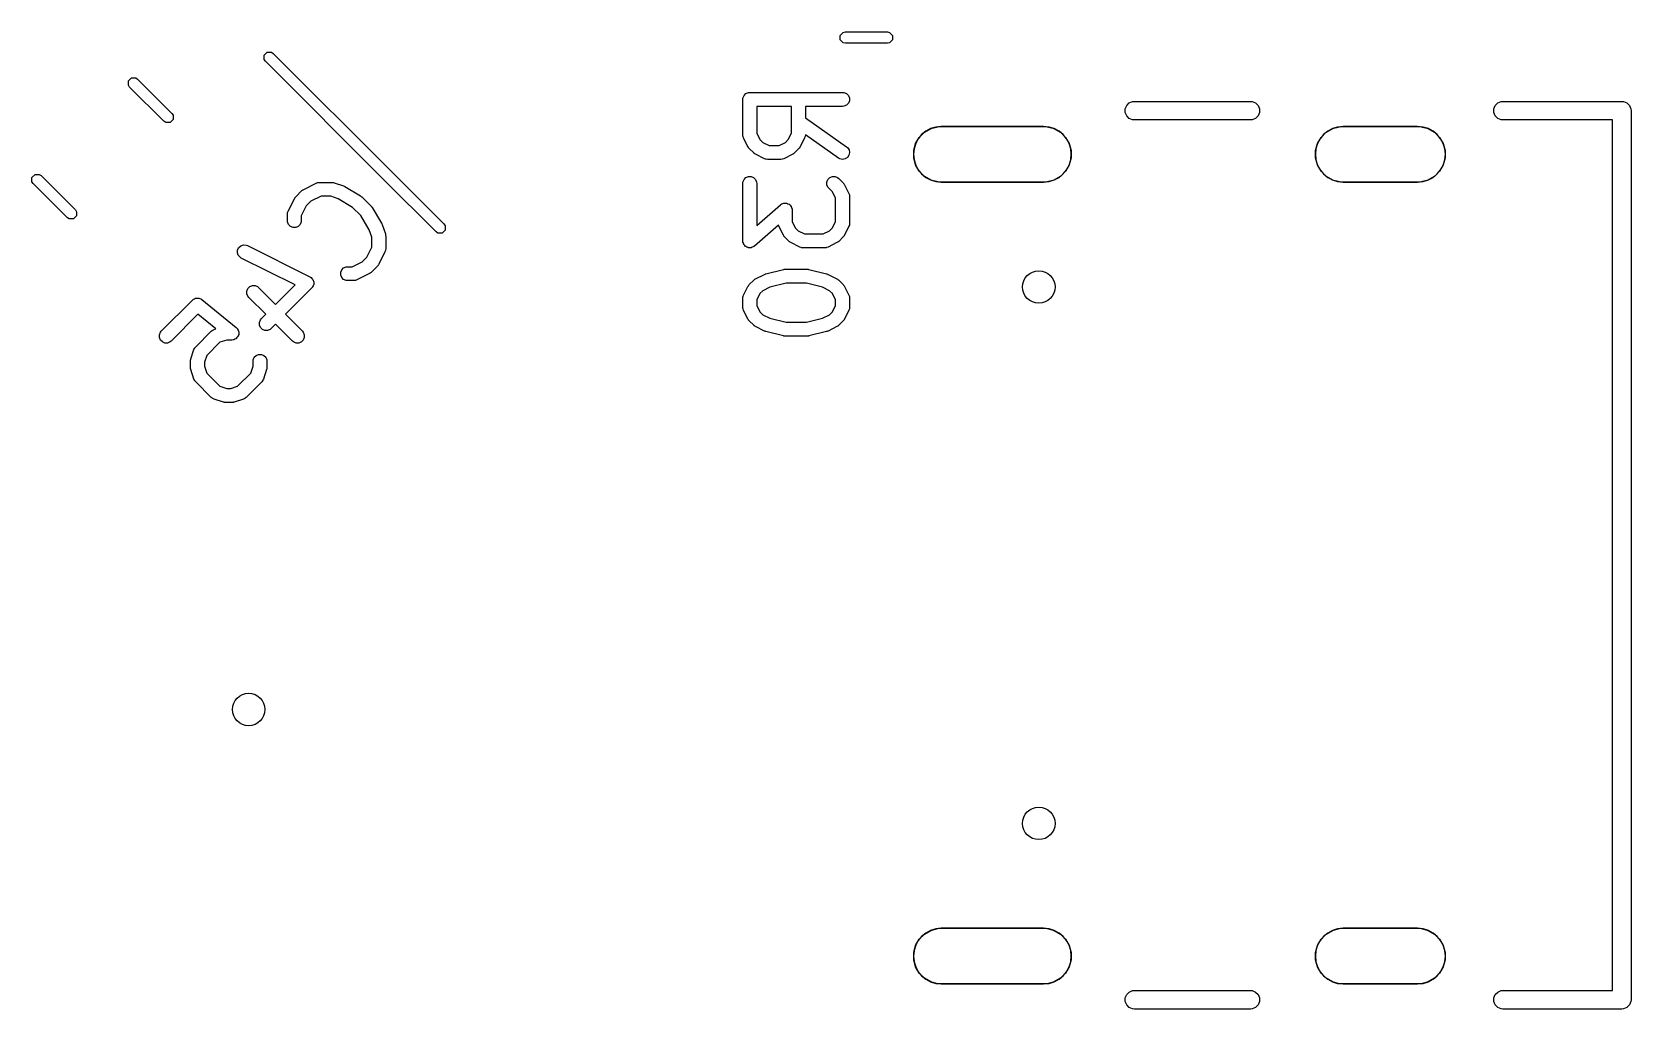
# Model space of a CAD drawing. Extents: x 3.97 to 7.47, y -4.85 to -2.95.
# Drawn here: x 6.797 to 7.475, y -4.825 to -4.41 of the extents above; entities that cross this region are included whole.
import ezdxf

# ---------------------------------------------------------------- set-up
doc = ezdxf.new("R2010")
doc.units = 0
doc.header["$MEASUREMENT"] = 0
doc.layers.add('BLACK', color=7, linetype='CONTINUOUS')

msp = doc.modelspace()

# ---------------------------------------------------------------- linework, layer by layer
at = {"layer": 'BLACK', "linetype": 'CONTINUOUS'}
for p, q in [((7.13955, -4.41155), (7.14083, -4.41027)), ((7.13955, -4.41336), (7.13955, -4.41155)), ((7.14083, -4.41464), (7.13955, -4.41336)), ((7.14083, -4.41027), (7.14174, -4.41009)), ((7.14174, -4.41482), (7.14083, -4.41464)), ((7.14174, -4.41009), (7.15961, -4.41009)), ((7.15961, -4.41482), (7.14174, -4.41482)), ((7.15961, -4.41009), (7.16052, -4.41027)), ((7.16052, -4.41464), (7.15961, -4.41482)), ((7.16052, -4.41027), (7.1618, -4.41155)), ((7.1618, -4.41336), (7.16052, -4.41464)), ((7.1618, -4.41155), (7.1618, -4.41336)), ((6.89523, -4.41993), (6.89651, -4.41865)), ((6.89523, -4.42174), (6.89523, -4.41993)), ((6.89575, -4.42251), (6.89523, -4.42174)), ((6.89651, -4.41865), (6.89832, -4.41865)), ((6.89832, -4.41865), (6.89909, -4.41917)), ((6.89909, -4.41917), (6.9492, -4.46928)), ((6.94586, -4.47262), (6.89575, -4.42251)), ((6.83768, -4.43088), (6.83896, -4.4296)), ((6.83768, -4.43269), (6.83768, -4.43088)), ((6.83819, -4.43345), (6.83768, -4.43269)), ((6.85274, -4.448), (6.83819, -4.43345)), ((6.83896, -4.4296), (6.84077, -4.4296)), ((6.84077, -4.4296), (6.84153, -4.43011)), ((6.84153, -4.43011), (6.85608, -4.44466)), ((7.09826, -4.43871), (7.09831, -4.43813)), ((7.09826, -4.45371), (7.09826, -4.43871)), ((7.09831, -4.43813), (7.09876, -4.43707)), ((7.09876, -4.43707), (7.09957, -4.43626)), ((7.09957, -4.43626), (7.10063, -4.43581)), ((7.10063, -4.43581), (7.10121, -4.43576)), ((7.10121, -4.43576), (7.14058, -4.43576)), ((7.11888, -4.44166), (7.10416, -4.44166)), ((7.10416, -4.44166), (7.10416, -4.45301)), ((7.11888, -4.45301), (7.11888, -4.44166)), ((7.14058, -4.44166), (7.12479, -4.44166)), ((7.12479, -4.44166), (7.12479, -4.44655)), ((7.14058, -4.43576), (7.14116, -4.43581)), ((7.14116, -4.44161), (7.14058, -4.44166)), ((7.14116, -4.43581), (7.14222, -4.43626)), ((7.14222, -4.44117), (7.14116, -4.44161)), ((7.14222, -4.43626), (7.14304, -4.43707)), ((7.14304, -4.44035), (7.14222, -4.44117)), ((7.14304, -4.43707), (7.14348, -4.43813)), ((7.14348, -4.43929), (7.14304, -4.44035)), ((7.14348, -4.43813), (7.14348, -4.43929)), ((7.26048, -4.44271), (7.26107, -4.44129)), ((7.26107, -4.44129), (7.26216, -4.44021)), ((7.26216, -4.44021), (7.26358, -4.43962)), ((7.26358, -4.43962), (7.26434, -4.43954)), ((7.26434, -4.43954), (7.31356, -4.43954)), ((7.31356, -4.43954), (7.31432, -4.43962)), ((7.31432, -4.43962), (7.31574, -4.44021)), ((7.31574, -4.44021), (7.31683, -4.44129)), ((7.31683, -4.44129), (7.31742, -4.44271)), ((7.41678, -4.44271), (7.41737, -4.44129)), ((7.41737, -4.44129), (7.41846, -4.44021)), ((7.41846, -4.44021), (7.41988, -4.43962)), ((7.41988, -4.43962), (7.42064, -4.43954)), ((7.42064, -4.43954), (7.47104, -4.43954)), ((7.47104, -4.43954), (7.47181, -4.43962)), ((7.47181, -4.43962), (7.47322, -4.44021)), ((7.47322, -4.44021), (7.47431, -4.44129)), ((7.47431, -4.44129), (7.4749, -4.44271)), ((6.85351, -4.44851), (6.85274, -4.448)), ((6.85531, -4.44851), (6.85351, -4.44851)), ((6.85659, -4.44723), (6.85531, -4.44851)), ((6.85608, -4.44466), (6.85659, -4.44542)), ((6.85659, -4.44542), (6.85659, -4.44723)), ((7.12479, -4.44655), (7.14227, -4.45879)), ((7.26048, -4.44425), (7.26048, -4.44271)), ((7.26107, -4.44567), (7.26048, -4.44425)), ((7.26216, -4.44675), (7.26107, -4.44567)), ((7.26358, -4.44734), (7.26216, -4.44675)), ((7.26434, -4.44742), (7.26358, -4.44734)), ((7.31356, -4.44742), (7.26434, -4.44742)), ((7.31432, -4.44734), (7.31356, -4.44742)), ((7.31574, -4.44675), (7.31432, -4.44734)), ((7.31683, -4.44567), (7.31574, -4.44675)), ((7.31742, -4.44425), (7.31683, -4.44567)), ((7.31742, -4.44271), (7.31742, -4.44425)), ((7.41678, -4.44425), (7.41678, -4.44271)), ((7.41737, -4.44567), (7.41678, -4.44425)), ((7.41846, -4.44675), (7.41737, -4.44567)), ((7.41988, -4.44734), (7.41846, -4.44675)), ((7.42064, -4.44742), (7.41988, -4.44734)), ((7.4671, -4.44742), (7.42064, -4.44742)), ((7.4671, -4.81671), (7.4671, -4.44742)), ((7.4749, -4.44271), (7.47497, -4.44348)), ((7.47497, -4.44348), (7.47497, -4.82065)), ((7.09831, -4.45428), (7.09826, -4.45371)), ((7.09836, -4.45438), (7.09831, -4.45428)), ((7.09836, -4.45449), (7.09836, -4.45438)), ((7.09857, -4.45503), (7.09836, -4.45449)), ((7.10044, -4.45878), (7.09857, -4.45503)), ((7.10416, -4.45301), (7.10551, -4.45571)), ((7.10551, -4.45571), (7.10671, -4.45691)), ((7.11633, -4.45691), (7.11753, -4.45571)), ((7.11753, -4.45571), (7.11888, -4.45301)), ((7.12447, -4.45503), (7.1226, -4.45878)), ((7.12468, -4.45449), (7.12447, -4.45503)), ((7.12469, -4.45438), (7.12468, -4.45449)), ((7.12473, -4.45428), (7.12469, -4.45438)), ((7.12478, -4.45375), (7.12473, -4.45428)), ((7.13889, -4.46363), (7.12478, -4.45375)), ((7.17154, -4.45747), (7.17308, -4.4548)), ((7.17308, -4.4548), (7.17526, -4.45261)), ((7.17526, -4.45261), (7.17793, -4.45107)), ((7.17793, -4.45107), (7.18091, -4.45028)), ((7.18091, -4.45028), (7.18245, -4.45017)), ((7.18245, -4.45017), (7.22576, -4.45017)), ((7.22576, -4.45017), (7.18245, -4.45017)), ((7.22576, -4.45017), (7.2273, -4.45028)), ((7.2273, -4.45028), (7.23028, -4.45107)), ((7.23028, -4.45107), (7.23295, -4.45261)), ((7.23295, -4.45261), (7.23513, -4.4548)), ((7.23513, -4.4548), (7.23667, -4.45747)), ((7.34201, -4.45747), (7.34356, -4.4548)), ((7.34356, -4.4548), (7.34574, -4.45261)), ((7.34574, -4.45261), (7.34841, -4.45107)), ((7.34841, -4.45107), (7.35139, -4.45028)), ((7.35139, -4.45028), (7.35293, -4.45017)), ((7.35293, -4.45017), (7.38442, -4.45017)), ((7.38442, -4.45017), (7.35293, -4.45017)), ((7.38442, -4.45017), (7.38596, -4.45028)), ((7.38596, -4.45028), (7.38894, -4.45107)), ((7.38894, -4.45107), (7.39161, -4.45261)), ((7.39161, -4.45261), (7.39379, -4.4548)), ((7.39379, -4.4548), (7.39533, -4.45747)), ((7.1006, -4.45903), (7.10044, -4.45878)), ((7.10063, -4.4591), (7.1006, -4.45903)), ((7.1007, -4.45918), (7.10063, -4.4591)), ((7.10075, -4.45927), (7.1007, -4.45918)), ((7.10081, -4.45932), (7.10075, -4.45927)), ((7.101, -4.45955), (7.10081, -4.45932)), ((7.10287, -4.46142), (7.101, -4.45955)), ((7.1031, -4.46161), (7.10287, -4.46142)), ((7.10315, -4.46167), (7.1031, -4.46161)), ((7.10324, -4.46172), (7.10315, -4.46167)), ((7.10332, -4.46179), (7.10324, -4.46172)), ((7.10339, -4.46182), (7.10332, -4.46179)), ((7.10364, -4.46197), (7.10339, -4.46182)), ((7.10739, -4.46385), (7.10364, -4.46197)), ((7.10671, -4.45691), (7.10941, -4.45825)), ((7.10941, -4.45825), (7.11364, -4.45825)), ((7.11364, -4.45825), (7.11633, -4.45691)), ((7.1194, -4.46197), (7.11565, -4.46385)), ((7.11965, -4.46182), (7.1194, -4.46197)), ((7.11972, -4.46179), (7.11965, -4.46182)), ((7.11981, -4.46172), (7.11972, -4.46179)), ((7.11989, -4.46167), (7.11981, -4.46172)), ((7.11995, -4.46161), (7.11989, -4.46167)), ((7.12017, -4.46142), (7.11995, -4.46161)), ((7.12205, -4.45955), (7.12017, -4.46142)), ((7.12223, -4.45932), (7.12205, -4.45955)), ((7.12229, -4.45927), (7.12223, -4.45932)), ((7.12235, -4.45918), (7.12229, -4.45927)), ((7.12241, -4.4591), (7.12235, -4.45918)), ((7.12244, -4.45903), (7.12241, -4.4591)), ((7.1226, -4.45878), (7.12244, -4.45903)), ((7.14227, -4.45879), (7.14271, -4.45917)), ((7.14328, -4.4624), (7.14262, -4.46334)), ((7.14271, -4.45917), (7.14333, -4.46014)), ((7.14353, -4.46127), (7.14328, -4.4624)), ((7.14333, -4.46014), (7.14353, -4.46127)), ((7.17074, -4.46044), (7.17154, -4.45747)), ((7.17074, -4.46353), (7.17074, -4.46044)), ((7.23667, -4.45747), (7.23747, -4.46044)), ((7.23747, -4.46044), (7.23747, -4.46353)), ((7.34122, -4.46044), (7.34201, -4.45747)), ((7.34122, -4.46353), (7.34122, -4.46044)), ((7.39533, -4.45747), (7.39613, -4.46044)), ((7.39613, -4.46044), (7.39613, -4.46353)), ((6.9492, -4.46928), (6.9492, -4.46928)), ((6.9492, -4.46928), (6.97147, -4.49155)), ((7.10793, -4.46406), (7.10739, -4.46385)), ((7.10804, -4.46406), (7.10793, -4.46406)), ((7.10813, -4.4641), (7.10804, -4.46406)), ((7.10871, -4.46416), (7.10813, -4.4641)), ((7.11433, -4.46416), (7.10871, -4.46416)), ((7.11491, -4.4641), (7.11433, -4.46416)), ((7.11501, -4.46406), (7.11491, -4.4641)), ((7.11511, -4.46406), (7.11501, -4.46406)), ((7.11565, -4.46385), (7.11511, -4.46406)), ((7.13939, -4.46391), (7.13889, -4.46363)), ((7.14052, -4.46416), (7.13939, -4.46391)), ((7.14165, -4.46396), (7.14052, -4.46416)), ((7.14262, -4.46334), (7.14165, -4.46396)), ((7.17154, -4.46651), (7.17074, -4.46353)), ((7.17308, -4.46918), (7.17154, -4.46651)), ((7.17526, -4.47136), (7.17308, -4.46918)), ((7.23513, -4.46918), (7.23295, -4.47136)), ((7.23667, -4.46651), (7.23513, -4.46918)), ((7.23747, -4.46353), (7.23667, -4.46651)), ((7.34201, -4.46651), (7.34122, -4.46353)), ((7.34356, -4.46918), (7.34201, -4.46651)), ((7.34574, -4.47136), (7.34356, -4.46918)), ((7.39379, -4.46918), (7.39161, -4.47136)), ((7.39533, -4.46651), (7.39379, -4.46918)), ((7.39613, -4.46353), (7.39533, -4.46651)), ((6.79676, -4.4718), (6.79804, -4.47052)), ((6.79676, -4.47361), (6.79676, -4.4718)), ((6.79727, -4.47438), (6.79676, -4.47361)), ((6.81182, -4.48892), (6.79727, -4.47438)), ((6.79804, -4.47052), (6.79984, -4.47052)), ((6.79984, -4.47052), (6.80061, -4.47104)), ((6.80061, -4.47104), (6.81516, -4.48558)), ((6.91203, -4.47685), (6.91733, -4.4742)), ((6.91733, -4.4742), (6.91787, -4.47399)), ((6.91787, -4.47399), (6.91798, -4.47398)), ((6.91798, -4.47398), (6.91807, -4.47394)), ((6.91807, -4.47394), (6.91865, -4.47389)), ((6.91865, -4.47389), (6.92395, -4.47389)), ((6.92395, -4.47389), (6.92424, -4.47391)), ((6.92424, -4.47391), (6.92432, -4.47391)), ((6.92432, -4.47391), (6.92442, -4.47393)), ((6.92442, -4.47393), (6.92453, -4.47394)), ((6.92453, -4.47394), (6.9246, -4.47397)), ((6.9246, -4.47397), (6.92489, -4.47404)), ((6.92489, -4.47404), (6.92886, -4.47536)), ((6.92886, -4.47536), (6.92891, -4.47538)), ((6.92891, -4.47538), (6.92893, -4.47538)), ((6.92893, -4.47538), (6.92916, -4.47549)), ((6.92916, -4.47549), (6.92939, -4.4756)), ((6.92939, -4.4756), (6.92941, -4.47561)), ((6.92941, -4.47561), (6.92945, -4.47563)), ((6.92945, -4.47563), (6.93608, -4.47961)), ((6.96813, -4.49489), (6.94586, -4.47262)), ((6.94586, -4.47262), (6.94586, -4.47262)), ((7.09826, -4.47433), (7.09831, -4.47375)), ((7.09826, -4.4987), (7.09826, -4.47433)), ((7.09831, -4.47375), (7.09876, -4.47269)), ((7.09876, -4.47269), (7.09957, -4.47188)), ((7.09957, -4.47188), (7.10063, -4.47143)), ((7.10063, -4.47143), (7.10179, -4.47143)), ((7.10179, -4.47143), (7.10285, -4.47188)), ((7.10285, -4.47188), (7.10367, -4.47269)), ((7.10367, -4.47269), (7.10411, -4.47375)), ((7.10411, -4.47375), (7.10416, -4.47433)), ((7.10416, -4.47433), (7.10416, -4.4922)), ((7.13394, -4.47375), (7.13438, -4.47269)), ((7.13394, -4.47491), (7.13394, -4.47375)), ((7.13438, -4.47597), (7.13394, -4.47491)), ((7.13438, -4.47269), (7.13519, -4.47188)), ((7.13474, -4.47642), (7.13438, -4.47597)), ((7.13519, -4.47188), (7.13626, -4.47143)), ((7.13626, -4.47143), (7.13741, -4.47143)), ((7.13741, -4.47143), (7.13847, -4.47188)), ((7.13847, -4.47188), (7.13892, -4.47224)), ((7.13892, -4.47224), (7.14079, -4.47412)), ((7.14079, -4.47412), (7.14098, -4.47434)), ((7.14098, -4.47434), (7.14104, -4.4744)), ((7.14104, -4.4744), (7.14109, -4.47448)), ((7.14109, -4.47448), (7.14116, -4.47457)), ((7.14116, -4.47457), (7.14119, -4.47464)), ((7.14119, -4.47464), (7.14135, -4.47489)), ((7.14135, -4.47489), (7.14322, -4.47863)), ((7.17793, -4.4729), (7.17526, -4.47136)), ((7.18091, -4.4737), (7.17793, -4.4729)), ((7.18245, -4.4738), (7.18091, -4.4737)), ((7.22576, -4.4738), (7.18245, -4.4738)), ((7.18245, -4.4738), (7.22576, -4.4738)), ((7.2273, -4.4737), (7.22576, -4.4738)), ((7.23028, -4.4729), (7.2273, -4.4737)), ((7.23295, -4.47136), (7.23028, -4.4729)), ((7.34841, -4.4729), (7.34574, -4.47136)), ((7.35139, -4.4737), (7.34841, -4.4729)), ((7.35293, -4.4738), (7.35139, -4.4737)), ((7.38442, -4.4738), (7.35293, -4.4738)), ((7.35293, -4.4738), (7.38442, -4.4738)), ((7.38596, -4.4737), (7.38442, -4.4738)), ((7.38894, -4.4729), (7.38596, -4.4737)), ((7.39161, -4.47136), (7.38894, -4.4729)), ((6.9054, -4.48612), (6.90806, -4.48082)), ((6.90806, -4.48082), (6.90821, -4.48057)), ((6.90821, -4.48057), (6.90824, -4.4805)), ((6.90824, -4.4805), (6.90831, -4.48042)), ((6.90831, -4.48042), (6.90836, -4.48033)), ((6.90836, -4.48033), (6.90842, -4.48028)), ((6.90842, -4.48028), (6.90861, -4.48005)), ((6.90861, -4.48005), (6.91126, -4.4774)), ((6.91126, -4.4774), (6.91149, -4.47722)), ((6.91149, -4.47722), (6.91154, -4.47716)), ((6.91154, -4.47716), (6.91163, -4.4771)), ((6.91163, -4.4771), (6.91171, -4.47703)), ((6.91171, -4.47703), (6.91178, -4.477)), ((6.91178, -4.477), (6.91203, -4.47685)), ((6.9151, -4.48192), (6.91312, -4.48389)), ((6.91935, -4.47979), (6.9151, -4.48192)), ((6.92347, -4.47979), (6.91935, -4.47979)), ((6.92669, -4.48086), (6.92347, -4.47979)), ((6.93273, -4.48449), (6.92669, -4.48086)), ((6.93608, -4.47961), (6.93616, -4.47967)), ((6.93616, -4.47967), (6.9362, -4.47969)), ((6.9362, -4.47969), (6.93637, -4.47982)), ((6.93637, -4.47982), (6.93654, -4.47995)), ((6.93654, -4.47995), (6.93657, -4.47999)), ((6.93657, -4.47999), (6.93665, -4.48005)), ((6.93665, -4.48005), (6.94062, -4.48403)), ((7.11474, -4.48302), (7.11519, -4.48287)), ((7.11519, -4.48287), (7.11563, -4.48268)), ((7.11563, -4.48268), (7.11573, -4.48268)), ((7.11573, -4.48268), (7.11583, -4.48265)), ((7.11583, -4.48265), (7.11631, -4.48268)), ((7.11631, -4.48268), (7.11679, -4.48268)), ((7.11679, -4.48268), (7.11688, -4.48272)), ((7.11688, -4.48272), (7.11698, -4.48273)), ((7.11698, -4.48273), (7.11741, -4.48294)), ((7.11741, -4.48294), (7.11785, -4.48312)), ((7.13628, -4.47795), (7.13474, -4.47642)), ((7.13763, -4.48065), (7.13628, -4.47795)), ((7.13763, -4.49051), (7.13763, -4.48065)), ((7.14322, -4.47863), (7.14343, -4.47918)), ((7.14343, -4.47918), (7.14344, -4.47928)), ((7.14344, -4.47928), (7.14348, -4.47938)), ((7.14348, -4.47938), (7.14353, -4.47996)), ((7.14353, -4.47996), (7.14353, -4.4912)), ((6.81258, -4.48943), (6.81182, -4.48892)), ((6.81439, -4.48943), (6.81258, -4.48943)), ((6.81567, -4.48816), (6.81439, -4.48943)), ((6.81516, -4.48558), (6.81567, -4.48635)), ((6.81567, -4.48635), (6.81567, -4.48816)), ((6.90509, -4.48744), (6.90515, -4.48687)), ((6.90509, -4.49009), (6.90509, -4.48744)), ((6.90515, -4.48687), (6.90519, -4.48677)), ((6.90519, -4.48677), (6.9052, -4.48666)), ((6.9052, -4.48666), (6.9054, -4.48612)), ((6.91312, -4.48389), (6.911, -4.48814)), ((6.911, -4.48814), (6.911, -4.49009)), ((6.93619, -4.48795), (6.93273, -4.48449)), ((6.93981, -4.49399), (6.93619, -4.48795)), ((6.94062, -4.48403), (6.94069, -4.48411)), ((6.94069, -4.48411), (6.94072, -4.48413)), ((6.94072, -4.48413), (6.94085, -4.48431)), ((6.94085, -4.48431), (6.94099, -4.48448)), ((6.94099, -4.48448), (6.94101, -4.48452)), ((6.94101, -4.48452), (6.94107, -4.4846)), ((6.94107, -4.4846), (6.94504, -4.49123)), ((7.10416, -4.4922), (7.11426, -4.48336)), ((7.11426, -4.48336), (7.11451, -4.48318)), ((7.11451, -4.48318), (7.11457, -4.48312)), ((7.11457, -4.48312), (7.11462, -4.4831)), ((7.11462, -4.4831), (7.11474, -4.48302)), ((7.11785, -4.48312), (7.11792, -4.48319)), ((7.11792, -4.48319), (7.11801, -4.48324)), ((7.11801, -4.48324), (7.11833, -4.4836)), ((7.11833, -4.4836), (7.11866, -4.48394)), ((7.11866, -4.48394), (7.1187, -4.48403)), ((7.1187, -4.48403), (7.11877, -4.48411)), ((7.11877, -4.48411), (7.11892, -4.48456)), ((7.11892, -4.48456), (7.11911, -4.485)), ((7.11911, -4.485), (7.11912, -4.48514)), ((7.11912, -4.48514), (7.11914, -4.4852)), ((7.11914, -4.4852), (7.11913, -4.48527)), ((7.11913, -4.48527), (7.11916, -4.48558)), ((7.11916, -4.48558), (7.11916, -4.49051)), ((6.90515, -4.49067), (6.90509, -4.49009)), ((6.90559, -4.49173), (6.90515, -4.49067)), ((6.9064, -4.49255), (6.90559, -4.49173)), ((6.90747, -4.49299), (6.9064, -4.49255)), ((6.90862, -4.49299), (6.90747, -4.49299)), ((6.90969, -4.49255), (6.90862, -4.49299)), ((6.9105, -4.49173), (6.90969, -4.49255)), ((6.91094, -4.49067), (6.9105, -4.49173)), ((6.911, -4.49009), (6.91094, -4.49067)), ((6.94089, -4.4972), (6.93981, -4.49399)), ((6.94504, -4.49123), (6.94506, -4.49127)), ((6.94506, -4.49127), (6.94508, -4.49128)), ((6.94508, -4.49128), (6.94518, -4.49152)), ((6.94518, -4.49152), (6.94529, -4.49175)), ((6.94529, -4.49175), (6.9453, -4.49177)), ((6.9453, -4.49177), (6.94531, -4.49181)), ((6.94531, -4.49181), (6.94664, -4.49579)), ((6.94664, -4.49579), (6.9467, -4.49607)), ((6.9467, -4.49607), (6.94673, -4.49615)), ((6.94673, -4.49615), (6.94674, -4.49625)), ((6.94674, -4.49625), (6.94677, -4.49635)), ((6.94677, -4.49635), (6.94676, -4.49643)), ((6.94676, -4.49643), (6.94679, -4.49672)), ((6.96889, -4.4954), (6.96813, -4.49489)), ((6.9707, -4.4954), (6.96889, -4.4954)), ((6.97198, -4.49412), (6.9707, -4.4954)), ((6.97147, -4.49155), (6.97198, -4.49231)), ((6.97198, -4.49231), (6.97198, -4.49412)), ((7.11336, -4.49199), (7.10316, -4.50092)), ((7.11357, -4.49252), (7.11336, -4.49199)), ((7.11544, -4.49627), (7.11357, -4.49252)), ((7.1156, -4.49652), (7.11544, -4.49627)), ((7.11563, -4.49659), (7.1156, -4.49652)), ((7.11916, -4.49051), (7.12051, -4.4932)), ((7.12051, -4.4932), (7.12171, -4.4944)), ((7.12171, -4.4944), (7.12441, -4.49575)), ((7.12441, -4.49575), (7.13238, -4.49575)), ((7.13238, -4.49575), (7.13508, -4.4944)), ((7.13508, -4.4944), (7.13628, -4.4932)), ((7.13628, -4.4932), (7.13763, -4.49051)), ((7.14119, -4.49652), (7.14116, -4.49659)), ((7.14135, -4.49627), (7.14119, -4.49652)), ((7.14322, -4.49252), (7.14135, -4.49627)), ((7.14343, -4.49198), (7.14322, -4.49252)), ((7.14344, -4.49188), (7.14343, -4.49198)), ((7.14348, -4.49178), (7.14344, -4.49188)), ((7.14353, -4.4912), (7.14348, -4.49178)), ((6.88391, -4.50372), (6.88399, -4.50257)), ((6.88399, -4.50257), (6.8845, -4.50154)), ((6.8845, -4.50154), (6.88537, -4.50079)), ((6.88537, -4.50079), (6.88647, -4.50042)), ((6.88647, -4.50042), (6.88761, -4.5005)), ((6.88761, -4.5005), (6.88816, -4.50071)), ((6.88816, -4.50071), (6.91467, -4.51397)), ((6.93876, -4.50558), (6.94089, -4.50133)), ((6.94089, -4.50133), (6.94089, -4.4972)), ((6.94648, -4.50335), (6.94383, -4.50865)), ((6.94669, -4.50281), (6.94648, -4.50335)), ((6.94673, -4.5026), (6.94669, -4.5027)), ((6.94669, -4.5027), (6.94669, -4.50281)), ((6.94679, -4.50203), (6.94673, -4.5026)), ((6.94679, -4.49672), (6.94679, -4.50203)), ((7.09829, -4.49901), (7.09826, -4.4987)), ((7.09828, -4.49908), (7.09829, -4.49901)), ((7.0983, -4.49914), (7.09828, -4.49908)), ((7.09831, -4.49928), (7.0983, -4.49914)), ((7.0985, -4.49972), (7.09831, -4.49928)), ((7.09865, -4.50018), (7.0985, -4.49972)), ((7.09872, -4.50025), (7.09865, -4.50018)), ((7.09876, -4.50034), (7.09872, -4.50025)), ((7.09909, -4.50068), (7.09876, -4.50034)), ((7.09941, -4.50104), (7.09909, -4.50068)), ((7.0995, -4.50109), (7.09941, -4.50104)), ((7.09957, -4.50116), (7.0995, -4.50109)), ((7.10001, -4.50134), (7.09957, -4.50116)), ((7.10044, -4.50155), (7.10001, -4.50134)), ((7.10054, -4.50156), (7.10044, -4.50155)), ((7.10063, -4.5016), (7.10054, -4.50156)), ((7.10111, -4.5016), (7.10063, -4.5016)), ((7.10159, -4.50163), (7.10111, -4.5016)), ((7.10169, -4.5016), (7.10159, -4.50163)), ((7.10179, -4.5016), (7.10169, -4.5016)), ((7.10223, -4.50142), (7.10179, -4.5016)), ((7.10268, -4.50126), (7.10223, -4.50142)), ((7.1028, -4.50118), (7.10268, -4.50126)), ((7.10285, -4.50116), (7.1028, -4.50118)), ((7.10291, -4.5011), (7.10285, -4.50116)), ((7.10316, -4.50092), (7.10291, -4.5011)), ((7.1157, -4.49667), (7.11563, -4.49659)), ((7.11575, -4.49676), (7.1157, -4.49667)), ((7.11581, -4.49681), (7.11575, -4.49676)), ((7.116, -4.49704), (7.11581, -4.49681)), ((7.11787, -4.49892), (7.116, -4.49704)), ((7.1181, -4.4991), (7.11787, -4.49892)), ((7.11815, -4.49916), (7.1181, -4.4991)), ((7.11824, -4.49922), (7.11815, -4.49916)), ((7.11832, -4.49928), (7.11824, -4.49922)), ((7.11839, -4.49931), (7.11832, -4.49928)), ((7.11864, -4.49947), (7.11839, -4.49931)), ((7.12239, -4.50134), (7.11864, -4.49947)), ((7.12293, -4.50155), (7.12239, -4.50134)), ((7.12303, -4.50156), (7.12293, -4.50155)), ((7.12313, -4.5016), (7.12303, -4.50156)), ((7.12371, -4.50166), (7.12313, -4.5016)), ((7.13308, -4.50166), (7.12371, -4.50166)), ((7.13366, -4.5016), (7.13308, -4.50166)), ((7.13376, -4.50156), (7.13366, -4.5016)), ((7.13386, -4.50155), (7.13376, -4.50156)), ((7.1344, -4.50134), (7.13386, -4.50155)), ((7.13815, -4.49947), (7.1344, -4.50134)), ((7.1384, -4.49931), (7.13815, -4.49947)), ((7.13847, -4.49928), (7.1384, -4.49931)), ((7.13855, -4.49922), (7.13847, -4.49928)), ((7.13864, -4.49916), (7.13855, -4.49922)), ((7.13869, -4.4991), (7.13864, -4.49916)), ((7.13892, -4.49892), (7.13869, -4.4991)), ((7.14079, -4.49704), (7.13892, -4.49892)), ((7.14098, -4.49681), (7.14079, -4.49704)), ((7.14104, -4.49676), (7.14098, -4.49681)), ((7.14109, -4.49667), (7.14104, -4.49676)), ((7.14116, -4.49659), (7.14109, -4.49667)), ((6.88427, -4.50481), (6.88391, -4.50372)), ((6.88502, -4.50568), (6.88427, -4.50481)), ((6.88551, -4.50599), (6.88502, -4.50568)), ((6.90836, -4.51742), (6.88551, -4.50599)), ((6.92894, -4.51018), (6.93001, -4.50973)), ((6.93001, -4.50973), (6.93058, -4.50968)), ((6.93058, -4.50968), (6.93254, -4.50968)), ((6.93254, -4.50968), (6.93679, -4.50755)), ((6.93679, -4.50755), (6.93876, -4.50558)), ((6.94327, -4.50942), (6.94062, -4.51207)), ((6.94346, -4.50919), (6.94327, -4.50942)), ((6.94352, -4.50914), (6.94346, -4.50919)), ((6.94358, -4.50905), (6.94352, -4.50914)), ((6.94364, -4.50897), (6.94358, -4.50905)), ((6.94367, -4.5089), (6.94364, -4.50897)), ((6.94383, -4.50865), (6.94367, -4.5089)), ((6.91467, -4.51397), (6.91492, -4.51412)), ((6.91492, -4.51412), (6.91499, -4.51415)), ((6.91499, -4.51415), (6.91503, -4.51419)), ((6.91503, -4.51419), (6.91516, -4.51427)), ((6.91516, -4.51427), (6.91547, -4.51463)), ((6.91547, -4.51463), (6.9158, -4.51497)), ((6.9158, -4.51497), (6.91584, -4.51507)), ((6.91584, -4.51507), (6.91591, -4.51515)), ((6.91591, -4.51515), (6.91606, -4.51559)), ((6.91606, -4.51559), (6.91624, -4.51603)), ((6.91624, -4.51603), (6.91624, -4.51614)), ((6.91624, -4.51614), (6.91628, -4.51624)), ((6.91628, -4.51624), (6.91624, -4.51671)), ((6.91624, -4.51671), (6.91624, -4.51718)), ((6.92769, -4.51205), (6.92813, -4.51099)), ((6.92769, -4.51321), (6.92769, -4.51205)), ((6.92813, -4.51427), (6.92769, -4.51321)), ((6.92813, -4.51099), (6.92894, -4.51018)), ((6.92894, -4.51509), (6.92813, -4.51427)), ((6.93001, -4.51553), (6.92894, -4.51509)), ((6.93058, -4.51558), (6.93001, -4.51553)), ((6.93323, -4.51558), (6.93058, -4.51558)), ((6.93381, -4.51553), (6.93323, -4.51558)), ((6.93391, -4.51549), (6.93381, -4.51553)), ((6.93401, -4.51548), (6.93391, -4.51549)), ((6.93455, -4.51527), (6.93401, -4.51548)), ((6.93986, -4.51262), (6.93455, -4.51527)), ((6.9401, -4.51246), (6.93986, -4.51262)), ((6.94018, -4.51243), (6.9401, -4.51246)), ((6.94026, -4.51237), (6.94018, -4.51243)), ((6.94035, -4.51231), (6.94026, -4.51237)), ((6.9404, -4.51225), (6.94035, -4.51231)), ((6.94062, -4.51207), (6.9404, -4.51225)), ((7.101, -4.51724), (7.10287, -4.51536)), ((7.10287, -4.51536), (7.1031, -4.51518)), ((7.1031, -4.51518), (7.10315, -4.51512)), ((7.10315, -4.51512), (7.10324, -4.51506)), ((7.10324, -4.51506), (7.10332, -4.515)), ((7.10332, -4.515), (7.10339, -4.51497)), ((7.10339, -4.51497), (7.10364, -4.51481)), ((7.10364, -4.51481), (7.10739, -4.51293)), ((7.10739, -4.51293), (7.10743, -4.51292)), ((7.10743, -4.51292), (7.10745, -4.51291)), ((7.10745, -4.51291), (7.10769, -4.51282)), ((7.10769, -4.51282), (7.10793, -4.51273)), ((7.10793, -4.51273), (7.10795, -4.51273)), ((7.10795, -4.51273), (7.10799, -4.51271)), ((7.10799, -4.51271), (7.11549, -4.51084)), ((7.11657, -4.51665), (7.10974, -4.51836)), ((7.11549, -4.51084), (7.11559, -4.51082)), ((7.11559, -4.51082), (7.11563, -4.5108)), ((7.11563, -4.5108), (7.11585, -4.51078)), ((7.11585, -4.51078), (7.11607, -4.51075)), ((7.11607, -4.51075), (7.11611, -4.51076)), ((7.11611, -4.51076), (7.11621, -4.51075)), ((7.11621, -4.51075), (7.12558, -4.51075)), ((7.12522, -4.51665), (7.11657, -4.51665)), ((7.13205, -4.51836), (7.12522, -4.51665)), ((7.12558, -4.51075), (7.12568, -4.51076)), ((7.12568, -4.51076), (7.12573, -4.51075)), ((7.12573, -4.51075), (7.12594, -4.51078)), ((7.12594, -4.51078), (7.12616, -4.5108)), ((7.12616, -4.5108), (7.1262, -4.51082)), ((7.1262, -4.51082), (7.1263, -4.51084)), ((7.1263, -4.51084), (7.1338, -4.51271)), ((7.1338, -4.51271), (7.13384, -4.51273)), ((7.13384, -4.51273), (7.13386, -4.51273)), ((7.13386, -4.51273), (7.1341, -4.51282)), ((7.1341, -4.51282), (7.13434, -4.51291)), ((7.13434, -4.51291), (7.13436, -4.51292)), ((7.13436, -4.51292), (7.1344, -4.51293)), ((7.1344, -4.51293), (7.13815, -4.51481)), ((7.13815, -4.51481), (7.1384, -4.51497)), ((7.1384, -4.51497), (7.13847, -4.515)), ((7.13847, -4.515), (7.13855, -4.51506)), ((7.13855, -4.51506), (7.13864, -4.51512)), ((7.13864, -4.51512), (7.13869, -4.51518)), ((7.13869, -4.51518), (7.13892, -4.51536)), ((7.13892, -4.51536), (7.14079, -4.51724)), ((6.86486, -4.5238), (6.86503, -4.52366)), ((6.86503, -4.52366), (6.86507, -4.52361)), ((6.86507, -4.52361), (6.86514, -4.52357)), ((6.86514, -4.52357), (6.86531, -4.52343)), ((6.86531, -4.52343), (6.86571, -4.52327)), ((6.86571, -4.52327), (6.86609, -4.52306)), ((6.86609, -4.52306), (6.86624, -4.52305)), ((6.86624, -4.52305), (6.86637, -4.52299)), ((6.86637, -4.52299), (6.86681, -4.52299)), ((6.86681, -4.52299), (6.86723, -4.52295)), ((6.86723, -4.52295), (6.86738, -4.52299)), ((6.86738, -4.52299), (6.86753, -4.52299)), ((6.86753, -4.52299), (6.86792, -4.52316)), ((6.86792, -4.52316), (6.86834, -4.52328)), ((6.86834, -4.52328), (6.86852, -4.5234)), ((6.86852, -4.5234), (6.86859, -4.52343)), ((6.86859, -4.52343), (6.86864, -4.52348)), ((6.86864, -4.52348), (6.86882, -4.5236)), ((6.86882, -4.5236), (6.8834, -4.53553)), ((6.88792, -4.52001), (6.88836, -4.51894)), ((6.88792, -4.52116), (6.88792, -4.52001)), ((6.88836, -4.52223), (6.88792, -4.52116)), ((6.88836, -4.51894), (6.88917, -4.51813)), ((6.88872, -4.52267), (6.88836, -4.52223)), ((6.89592, -4.52986), (6.88872, -4.52267)), ((6.88917, -4.51813), (6.89024, -4.51769)), ((6.89024, -4.51769), (6.89139, -4.51769)), ((6.89139, -4.51769), (6.89245, -4.51813)), ((6.89245, -4.51813), (6.8929, -4.5185)), ((6.8929, -4.5185), (6.90009, -4.52569)), ((6.90009, -4.52569), (6.90836, -4.51742)), ((6.91544, -4.5187), (6.90427, -4.52986)), ((6.91562, -4.51847), (6.91544, -4.5187)), ((6.91568, -4.51842), (6.91562, -4.51847)), ((6.91571, -4.51837), (6.91568, -4.51842)), ((6.9158, -4.51825), (6.91571, -4.51837)), ((6.91598, -4.51781), (6.9158, -4.51825)), ((6.9162, -4.51739), (6.91598, -4.51781)), ((6.91624, -4.51718), (6.9162, -4.51728)), ((6.9162, -4.51728), (6.9162, -4.51739)), ((7.09826, -4.52307), (7.09831, -4.5225)), ((7.09826, -4.52682), (7.09826, -4.52307)), ((7.09831, -4.5225), (7.09836, -4.5224)), ((7.09836, -4.52229), (7.09857, -4.52175)), ((7.09836, -4.5224), (7.09836, -4.52229)), ((7.09857, -4.52175), (7.10044, -4.518)), ((7.10044, -4.518), (7.1006, -4.51776)), ((7.1006, -4.51776), (7.10063, -4.51768)), ((7.10063, -4.51768), (7.1007, -4.5176)), ((7.1007, -4.5176), (7.10075, -4.51751)), ((7.10075, -4.51751), (7.10081, -4.51746)), ((7.10081, -4.51746), (7.101, -4.51724)), ((7.10551, -4.52107), (7.10416, -4.52377)), ((7.10671, -4.51988), (7.10551, -4.52107)), ((7.10974, -4.51836), (7.10671, -4.51988)), ((7.13508, -4.51988), (7.13205, -4.51836)), ((7.13628, -4.52107), (7.13508, -4.51988)), ((7.13763, -4.52377), (7.13628, -4.52107)), ((7.14079, -4.51724), (7.14098, -4.51746)), ((7.14098, -4.51746), (7.14104, -4.51751)), ((7.14104, -4.51751), (7.14109, -4.5176)), ((7.14109, -4.5176), (7.14116, -4.51768)), ((7.14116, -4.51768), (7.14119, -4.51776)), ((7.14119, -4.51776), (7.14135, -4.518)), ((7.14135, -4.518), (7.14322, -4.52175)), ((7.14322, -4.52175), (7.14343, -4.52229)), ((7.14343, -4.52229), (7.14344, -4.5224)), ((7.14344, -4.5224), (7.14348, -4.5225)), ((7.14348, -4.5225), (7.14353, -4.52307)), ((7.14353, -4.52307), (7.14353, -4.52682)), ((6.85161, -4.53706), (6.86486, -4.5238)), ((6.86715, -4.52986), (6.85578, -4.54123)), ((6.87475, -4.53608), (6.86715, -4.52986)), ((6.89403, -4.53175), (6.89592, -4.52986)), ((6.90427, -4.52986), (6.91146, -4.53706)), ((7.09831, -4.5274), (7.09826, -4.52682)), ((7.09836, -4.5275), (7.09831, -4.5274)), ((7.09836, -4.5276), (7.09836, -4.5275)), ((7.09857, -4.52814), (7.09836, -4.5276)), ((7.10044, -4.53189), (7.09857, -4.52814)), ((7.10416, -4.52377), (7.10416, -4.52613)), ((7.10416, -4.52613), (7.10551, -4.52882)), ((7.10551, -4.52882), (7.10671, -4.53002)), ((7.10671, -4.53002), (7.10974, -4.53154)), ((7.13205, -4.53154), (7.13508, -4.53002)), ((7.13508, -4.53002), (7.13628, -4.52882)), ((7.13628, -4.52882), (7.13763, -4.52613)), ((7.13763, -4.52613), (7.13763, -4.52377)), ((7.14322, -4.52814), (7.14135, -4.53189)), ((7.14343, -4.5276), (7.14322, -4.52814)), ((7.14344, -4.5275), (7.14343, -4.5276)), ((7.14348, -4.5274), (7.14344, -4.5275)), ((7.14353, -4.52682), (7.14348, -4.5274)), ((6.85124, -4.5375), (6.85161, -4.53706)), ((6.86619, -4.54368), (6.87282, -4.53706)), ((6.87282, -4.53706), (6.87326, -4.53669)), ((6.87326, -4.53669), (6.87336, -4.53665)), ((6.87336, -4.53665), (6.87344, -4.53658)), ((6.87344, -4.53658), (6.87397, -4.53634)), ((6.87397, -4.53634), (6.87475, -4.53608)), ((6.8834, -4.53553), (6.88381, -4.53594)), ((6.88381, -4.53594), (6.88388, -4.53607)), ((6.88388, -4.53607), (6.88399, -4.53618)), ((6.88399, -4.53618), (6.88415, -4.53658)), ((6.88415, -4.53658), (6.88436, -4.53696)), ((6.88436, -4.53696), (6.88437, -4.5371)), ((6.88437, -4.5371), (6.88443, -4.53724)), ((6.88443, -4.53724), (6.88443, -4.53767)), ((6.89322, -4.53327), (6.89366, -4.5322)), ((6.89322, -4.53442), (6.89322, -4.53327)), ((6.89366, -4.53548), (6.89322, -4.53442)), ((6.89366, -4.5322), (6.89403, -4.53175)), ((6.89447, -4.5363), (6.89366, -4.53548)), ((6.89554, -4.53674), (6.89447, -4.5363)), ((6.89669, -4.53674), (6.89554, -4.53674)), ((6.89775, -4.5363), (6.89669, -4.53674)), ((6.8982, -4.53593), (6.89775, -4.5363)), ((6.90009, -4.53404), (6.8982, -4.53593)), ((6.90728, -4.54123), (6.90009, -4.53404)), ((6.91146, -4.53706), (6.91183, -4.5375)), ((7.1006, -4.53214), (7.10044, -4.53189)), ((7.10063, -4.53221), (7.1006, -4.53214)), ((7.1007, -4.5323), (7.10063, -4.53221)), ((7.10075, -4.53238), (7.1007, -4.5323)), ((7.10081, -4.53244), (7.10075, -4.53238)), ((7.101, -4.53266), (7.10081, -4.53244)), ((7.10287, -4.53454), (7.101, -4.53266)), ((7.1031, -4.53472), (7.10287, -4.53454)), ((7.10315, -4.53478), (7.1031, -4.53472)), ((7.10324, -4.53484), (7.10315, -4.53478)), ((7.10332, -4.5349), (7.10324, -4.53484)), ((7.10339, -4.53493), (7.10332, -4.5349)), ((7.10364, -4.53509), (7.10339, -4.53493)), ((7.10739, -4.53696), (7.10364, -4.53509)), ((7.10743, -4.53698), (7.10739, -4.53696)), ((7.10745, -4.53699), (7.10743, -4.53698)), ((7.10769, -4.53708), (7.10745, -4.53699)), ((7.10793, -4.53717), (7.10769, -4.53708)), ((7.10795, -4.53717), (7.10793, -4.53717)), ((7.10799, -4.53719), (7.10795, -4.53717)), ((7.11549, -4.53906), (7.10799, -4.53719)), ((7.10974, -4.53154), (7.11657, -4.53325)), ((7.11657, -4.53325), (7.12522, -4.53325)), ((7.12522, -4.53325), (7.13205, -4.53154)), ((7.1338, -4.53719), (7.1263, -4.53906)), ((7.13384, -4.53717), (7.1338, -4.53719)), ((7.13386, -4.53717), (7.13384, -4.53717)), ((7.1341, -4.53708), (7.13386, -4.53717)), ((7.13434, -4.53699), (7.1341, -4.53708)), ((7.13436, -4.53698), (7.13434, -4.53699)), ((7.1344, -4.53696), (7.13436, -4.53698)), ((7.13815, -4.53509), (7.1344, -4.53696)), ((7.1384, -4.53493), (7.13815, -4.53509)), ((7.13847, -4.5349), (7.1384, -4.53493)), ((7.13855, -4.53484), (7.13847, -4.5349)), ((7.13864, -4.53478), (7.13855, -4.53484)), ((7.13869, -4.53472), (7.13864, -4.53478)), ((7.13892, -4.53454), (7.13869, -4.53472)), ((7.14079, -4.53266), (7.13892, -4.53454)), ((7.14098, -4.53244), (7.14079, -4.53266)), ((7.14104, -4.53238), (7.14098, -4.53244)), ((7.14109, -4.5323), (7.14104, -4.53238)), ((7.14116, -4.53221), (7.14109, -4.5323)), ((7.14119, -4.53214), (7.14116, -4.53221)), ((7.14135, -4.53189), (7.14119, -4.53214)), ((6.8508, -4.53857), (6.85124, -4.5375)), ((6.8508, -4.53972), (6.8508, -4.53857)), ((6.85124, -4.54078), (6.8508, -4.53972)), ((6.85205, -4.5416), (6.85124, -4.54078)), ((6.85312, -4.54204), (6.85205, -4.5416)), ((6.85427, -4.54204), (6.85312, -4.54204)), ((6.85533, -4.5416), (6.85427, -4.54204)), ((6.85578, -4.54123), (6.85533, -4.5416)), ((6.86582, -4.54413), (6.86619, -4.54368)), ((6.8765, -4.54172), (6.87086, -4.54737)), ((6.87936, -4.54077), (6.8765, -4.54172)), ((6.88153, -4.54077), (6.87936, -4.54077)), ((6.88211, -4.54071), (6.88153, -4.54077)), ((6.88225, -4.54066), (6.88211, -4.54071)), ((6.88239, -4.54064), (6.88225, -4.54066)), ((6.88277, -4.54044), (6.88239, -4.54064)), ((6.88317, -4.54027), (6.88277, -4.54044)), ((6.88328, -4.54017), (6.88317, -4.54027)), ((6.88341, -4.5401), (6.88328, -4.54017)), ((6.88368, -4.53976), (6.88341, -4.5401)), ((6.88399, -4.53946), (6.88368, -4.53976)), ((6.88404, -4.53932), (6.88399, -4.53946)), ((6.88414, -4.53921), (6.88404, -4.53932)), ((6.88426, -4.53879), (6.88414, -4.53921)), ((6.88443, -4.53839), (6.88426, -4.53879)), ((6.88443, -4.53767), (6.88447, -4.5381)), ((6.88447, -4.5381), (6.88443, -4.53825)), ((6.88443, -4.53825), (6.88443, -4.53839)), ((6.90773, -4.5416), (6.90728, -4.54123)), ((6.90879, -4.54204), (6.90773, -4.5416)), ((6.90995, -4.54204), (6.90879, -4.54204)), ((6.91101, -4.5416), (6.90995, -4.54204)), ((6.91183, -4.54078), (6.91101, -4.5416)), ((6.91183, -4.5375), (6.91227, -4.53857)), ((6.91227, -4.53972), (6.91183, -4.54078)), ((6.91227, -4.53857), (6.91227, -4.53972)), ((7.11559, -4.53908), (7.11549, -4.53906)), ((7.11563, -4.53909), (7.11559, -4.53908)), ((7.11585, -4.53912), (7.11563, -4.53909)), ((7.11607, -4.53915), (7.11585, -4.53912)), ((7.11611, -4.53914), (7.11607, -4.53915)), ((7.11621, -4.53915), (7.11611, -4.53914)), ((7.12558, -4.53915), (7.11621, -4.53915)), ((7.12568, -4.53914), (7.12558, -4.53915)), ((7.12573, -4.53915), (7.12568, -4.53914)), ((7.12594, -4.53912), (7.12573, -4.53915)), ((7.12616, -4.53909), (7.12594, -4.53912)), ((7.1262, -4.53908), (7.12616, -4.53909)), ((7.1263, -4.53906), (7.1262, -4.53908)), ((6.864, -4.54975), (6.86403, -4.54946)), ((6.864, -4.5524), (6.864, -4.54975)), ((6.86402, -4.54938), (6.86404, -4.54928)), ((6.86403, -4.54946), (6.86402, -4.54938)), ((6.86404, -4.54928), (6.86405, -4.54917)), ((6.86405, -4.54917), (6.86408, -4.5491)), ((6.86408, -4.5491), (6.86415, -4.54882)), ((6.86415, -4.54882), (6.86547, -4.54484)), ((6.86547, -4.54484), (6.86571, -4.54431)), ((6.86571, -4.54431), (6.86578, -4.54423)), ((6.86578, -4.54423), (6.86582, -4.54413)), ((6.87086, -4.54737), (6.8699, -4.55023)), ((6.8699, -4.55023), (6.8699, -4.55192)), ((6.89051, -4.54975), (6.89057, -4.54917)), ((6.89051, -4.55192), (6.89051, -4.54975)), ((6.89057, -4.54917), (6.89101, -4.54811)), ((6.89101, -4.54811), (6.89182, -4.54729)), ((6.89182, -4.54729), (6.89289, -4.54685)), ((6.89289, -4.54685), (6.89404, -4.54685)), ((6.89404, -4.54685), (6.8951, -4.54729)), ((6.8951, -4.54729), (6.89592, -4.54811)), ((6.89592, -4.54811), (6.89636, -4.54917)), ((6.89636, -4.54917), (6.89642, -4.54975)), ((6.89642, -4.54975), (6.89642, -4.5524)), ((6.86403, -4.55269), (6.864, -4.5524)), ((6.86402, -4.55277), (6.86403, -4.55269)), ((6.86404, -4.55287), (6.86402, -4.55277)), ((6.86405, -4.55298), (6.86404, -4.55287)), ((6.86408, -4.55305), (6.86405, -4.55298)), ((6.86415, -4.55333), (6.86408, -4.55305)), ((6.86547, -4.55731), (6.86415, -4.55333)), ((6.86571, -4.55784), (6.86547, -4.55731)), ((6.8699, -4.55192), (6.87086, -4.55478)), ((6.87086, -4.55478), (6.8765, -4.56042)), ((6.88391, -4.56042), (6.88956, -4.55478)), ((6.88956, -4.55478), (6.89051, -4.55192)), ((6.89494, -4.55731), (6.8947, -4.55784)), ((6.89626, -4.55333), (6.89494, -4.55731)), ((6.89633, -4.55305), (6.89626, -4.55333)), ((6.89636, -4.55298), (6.89633, -4.55305)), ((6.89637, -4.55287), (6.89636, -4.55298)), ((6.89639, -4.55277), (6.89637, -4.55287)), ((6.89642, -4.5524), (6.89639, -4.55269)), ((6.89639, -4.55269), (6.89639, -4.55277)), ((6.86578, -4.55792), (6.86571, -4.55784)), ((6.86582, -4.55802), (6.86578, -4.55792)), ((6.86619, -4.55847), (6.86582, -4.55802)), ((6.87282, -4.56509), (6.86619, -4.55847)), ((6.8765, -4.56042), (6.87936, -4.56138)), ((6.87936, -4.56138), (6.88105, -4.56138)), ((6.88105, -4.56138), (6.88391, -4.56042)), ((6.89423, -4.55847), (6.8876, -4.56509)), ((6.89459, -4.55802), (6.89423, -4.55847)), ((6.89463, -4.55792), (6.89459, -4.55802)), ((6.8947, -4.55784), (6.89463, -4.55792)), ((6.87326, -4.56546), (6.87282, -4.56509)), ((6.87336, -4.5655), (6.87326, -4.56546)), ((6.87344, -4.56557), (6.87336, -4.5655)), ((6.87397, -4.56581), (6.87344, -4.56557)), ((6.87795, -4.56713), (6.87397, -4.56581)), ((6.87823, -4.5672), (6.87795, -4.56713)), ((6.8783, -4.56723), (6.87823, -4.5672)), ((6.87841, -4.56724), (6.8783, -4.56723)), ((6.87851, -4.56726), (6.87841, -4.56724)), ((6.87859, -4.56726), (6.87851, -4.56726)), ((6.87888, -4.56728), (6.87859, -4.56726)), ((6.88153, -4.56728), (6.87888, -4.56728)), ((6.88182, -4.56726), (6.88153, -4.56728)), ((6.8819, -4.56726), (6.88182, -4.56726)), ((6.882, -4.56724), (6.8819, -4.56726)), ((6.88211, -4.56723), (6.882, -4.56724)), ((6.88218, -4.5672), (6.88211, -4.56723)), ((6.88247, -4.56713), (6.88218, -4.5672)), ((6.88644, -4.56581), (6.88247, -4.56713)), ((6.88697, -4.56557), (6.88644, -4.56581)), ((6.88705, -4.5655), (6.88697, -4.56557)), ((6.88715, -4.56546), (6.88705, -4.5655)), ((6.8876, -4.56509), (6.88715, -4.56546)), ((7.17154, -4.79762), (7.17308, -4.79495)), ((7.17308, -4.79495), (7.17526, -4.79277)), ((7.17526, -4.79277), (7.17793, -4.79123)), ((7.17793, -4.79123), (7.18091, -4.79043)), ((7.18091, -4.79043), (7.18245, -4.79033)), ((7.18245, -4.79033), (7.22576, -4.79033)), ((7.22576, -4.79033), (7.18245, -4.79033)), ((7.22576, -4.79033), (7.2273, -4.79043)), ((7.2273, -4.79043), (7.23028, -4.79123)), ((7.23028, -4.79123), (7.23295, -4.79277)), ((7.23295, -4.79277), (7.23513, -4.79495)), ((7.23513, -4.79495), (7.23667, -4.79762)), ((7.34201, -4.79762), (7.34356, -4.79495)), ((7.34356, -4.79495), (7.34574, -4.79277)), ((7.34574, -4.79277), (7.34841, -4.79123)), ((7.34841, -4.79123), (7.35139, -4.79043)), ((7.35139, -4.79043), (7.35293, -4.79033)), ((7.35293, -4.79033), (7.38442, -4.79033)), ((7.38442, -4.79033), (7.35293, -4.79033)), ((7.38442, -4.79033), (7.38596, -4.79043)), ((7.38596, -4.79043), (7.38894, -4.79123)), ((7.38894, -4.79123), (7.39161, -4.79277)), ((7.39161, -4.79277), (7.39379, -4.79495)), ((7.39379, -4.79495), (7.39533, -4.79762)), ((7.17074, -4.8006), (7.17154, -4.79762)), ((7.17074, -4.80368), (7.17074, -4.8006)), ((7.23667, -4.79762), (7.23747, -4.8006)), ((7.23747, -4.8006), (7.23747, -4.80368)), ((7.34122, -4.8006), (7.34201, -4.79762)), ((7.34122, -4.80368), (7.34122, -4.8006)), ((7.39533, -4.79762), (7.39613, -4.8006)), ((7.39613, -4.8006), (7.39613, -4.80368)), ((7.17154, -4.80666), (7.17074, -4.80368)), ((7.17308, -4.80933), (7.17154, -4.80666)), ((7.23667, -4.80666), (7.23513, -4.80933)), ((7.23747, -4.80368), (7.23667, -4.80666)), ((7.34201, -4.80666), (7.34122, -4.80368)), ((7.34356, -4.80933), (7.34201, -4.80666)), ((7.39533, -4.80666), (7.39379, -4.80933)), ((7.39613, -4.80368), (7.39533, -4.80666)), ((7.17526, -4.81151), (7.17308, -4.80933)), ((7.17793, -4.81305), (7.17526, -4.81151)), ((7.18091, -4.81385), (7.17793, -4.81305)), ((7.18245, -4.81395), (7.18091, -4.81385)), ((7.22576, -4.81395), (7.18245, -4.81395)), ((7.18245, -4.81395), (7.22576, -4.81395)), ((7.2273, -4.81385), (7.22576, -4.81395)), ((7.23028, -4.81305), (7.2273, -4.81385)), ((7.23295, -4.81151), (7.23028, -4.81305)), ((7.23513, -4.80933), (7.23295, -4.81151)), ((7.34574, -4.81151), (7.34356, -4.80933)), ((7.34841, -4.81305), (7.34574, -4.81151)), ((7.35139, -4.81385), (7.34841, -4.81305)), ((7.35293, -4.81395), (7.35139, -4.81385)), ((7.38442, -4.81395), (7.35293, -4.81395)), ((7.35293, -4.81395), (7.38442, -4.81395)), ((7.38596, -4.81385), (7.38442, -4.81395)), ((7.38894, -4.81305), (7.38596, -4.81385)), ((7.39161, -4.81151), (7.38894, -4.81305)), ((7.39379, -4.80933), (7.39161, -4.81151)), ((7.26048, -4.81988), (7.26107, -4.81846)), ((7.26048, -4.82141), (7.26048, -4.81988)), ((7.26107, -4.82283), (7.26048, -4.82141)), ((7.26107, -4.81846), (7.26216, -4.81737)), ((7.26216, -4.81737), (7.26358, -4.81679)), ((7.26358, -4.81679), (7.26434, -4.81671)), ((7.26434, -4.81671), (7.31356, -4.81671)), ((7.31356, -4.81671), (7.31432, -4.81679)), ((7.31432, -4.81679), (7.31574, -4.81737)), ((7.31574, -4.81737), (7.31683, -4.81846)), ((7.31683, -4.81846), (7.31742, -4.81988)), ((7.31742, -4.82141), (7.31683, -4.82283)), ((7.31742, -4.81988), (7.31742, -4.82141)), ((7.41678, -4.81988), (7.41737, -4.81846)), ((7.41678, -4.82141), (7.41678, -4.81988)), ((7.41737, -4.82283), (7.41678, -4.82141)), ((7.41737, -4.81846), (7.41846, -4.81737)), ((7.41846, -4.81737), (7.41988, -4.81679)), ((7.41988, -4.81679), (7.42064, -4.81671)), ((7.42064, -4.81671), (7.4671, -4.81671)), ((7.4749, -4.82141), (7.47431, -4.82283)), ((7.47497, -4.82065), (7.4749, -4.82141)), ((7.26216, -4.82392), (7.26107, -4.82283)), ((7.26358, -4.82451), (7.26216, -4.82392)), ((7.26434, -4.82458), (7.26358, -4.82451)), ((7.31356, -4.82458), (7.26434, -4.82458)), ((7.31432, -4.82451), (7.31356, -4.82458)), ((7.31574, -4.82392), (7.31432, -4.82451)), ((7.31683, -4.82283), (7.31574, -4.82392)), ((7.41846, -4.82392), (7.41737, -4.82283)), ((7.41988, -4.82451), (7.41846, -4.82392)), ((7.42064, -4.82458), (7.41988, -4.82451)), ((7.47104, -4.82458), (7.42064, -4.82458)), ((7.47181, -4.82451), (7.47104, -4.82458)), ((7.47322, -4.82392), (7.47181, -4.82451)), ((7.47431, -4.82283), (7.47322, -4.82392))]:
    msp.add_line(p, q, dxfattribs=at)
at = {"layer": 'BLACK'}
for centre in [(7.22379, -4.51828), (7.22379, -4.51828), (6.88867, -4.69752), (6.88867, -4.69752), (7.22379, -4.74584), (7.22379, -4.74584)]:
    msp.add_circle(centre, 0.00689, dxfattribs=at)
for centre, start, end in [((7.18245, -4.46199), 90, 270), ((7.22576, -4.46199), 270, 450), ((7.35293, -4.46199), 90, 270), ((7.38442, -4.46199), 270, 450), ((7.18245, -4.80214), 90, 270), ((7.22576, -4.80214), 270, 450), ((7.35293, -4.80214), 90, 270), ((7.38442, -4.80214), 270, 450)]:
    msp.add_arc(centre, 0.01181, start, end, dxfattribs=at)

doc.saveas('drawing.dxf')
